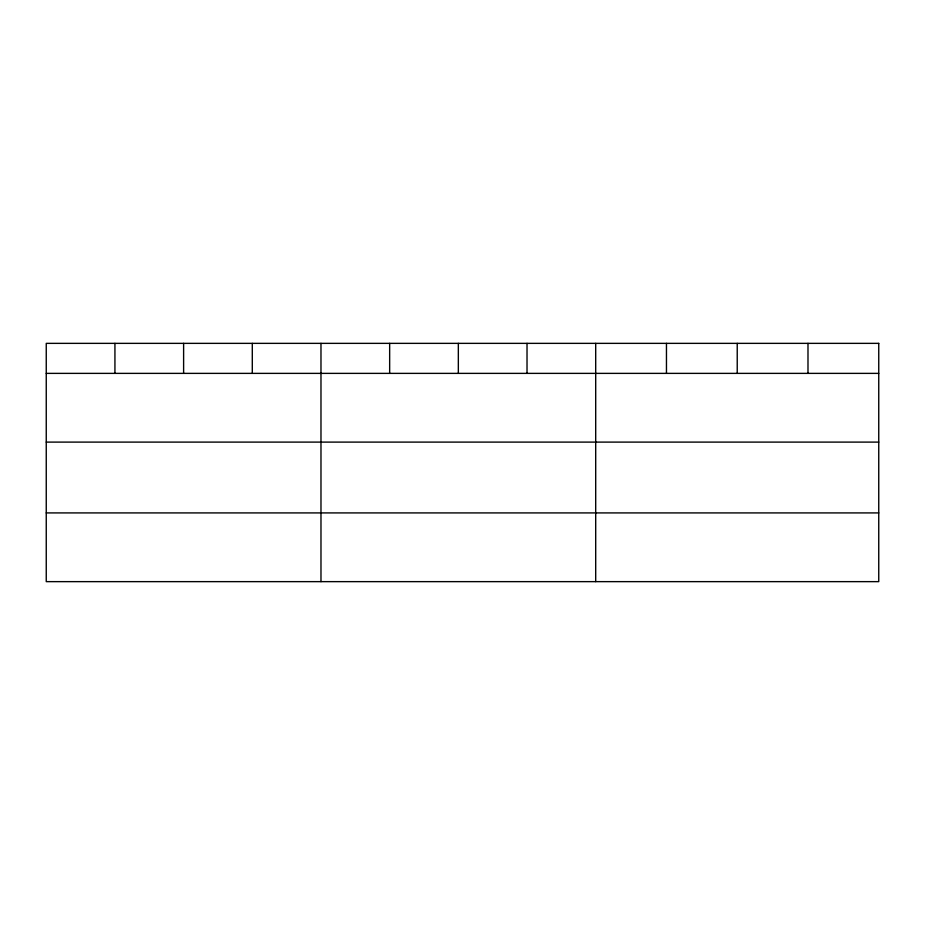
<?xml version="1.0" encoding="UTF-8"?>
<svg xmlns="http://www.w3.org/2000/svg" width="925" height="925" viewBox="0 0 925 925"><rect width="100%" height="100%" fill="white"/><g stroke="black" fill="none" stroke-linecap="round" stroke-linejoin="round"><path stroke-width="1.39" d="M46.25 373.376L878.75 373.376M46.25 442.104L878.75 442.104M46.25 512.913L878.75 512.913M807.987 343.36L807.987 373.376M737.225 343.36L737.225 373.376M666.462 343.36L666.462 373.376M595.7 343.36L595.7 581.64M527.019 343.36L527.019 373.376M458.337 343.36L458.337 373.376M389.656 343.36L389.656 373.376M320.975 343.36L320.975 581.64M252.294 343.36L252.294 373.376M183.613 343.36L183.613 373.376M114.931 343.36L114.931 373.376M878.75 343.36L46.25 343.36L46.25 581.64L878.75 581.64L878.75 343.36"/></g></svg>
